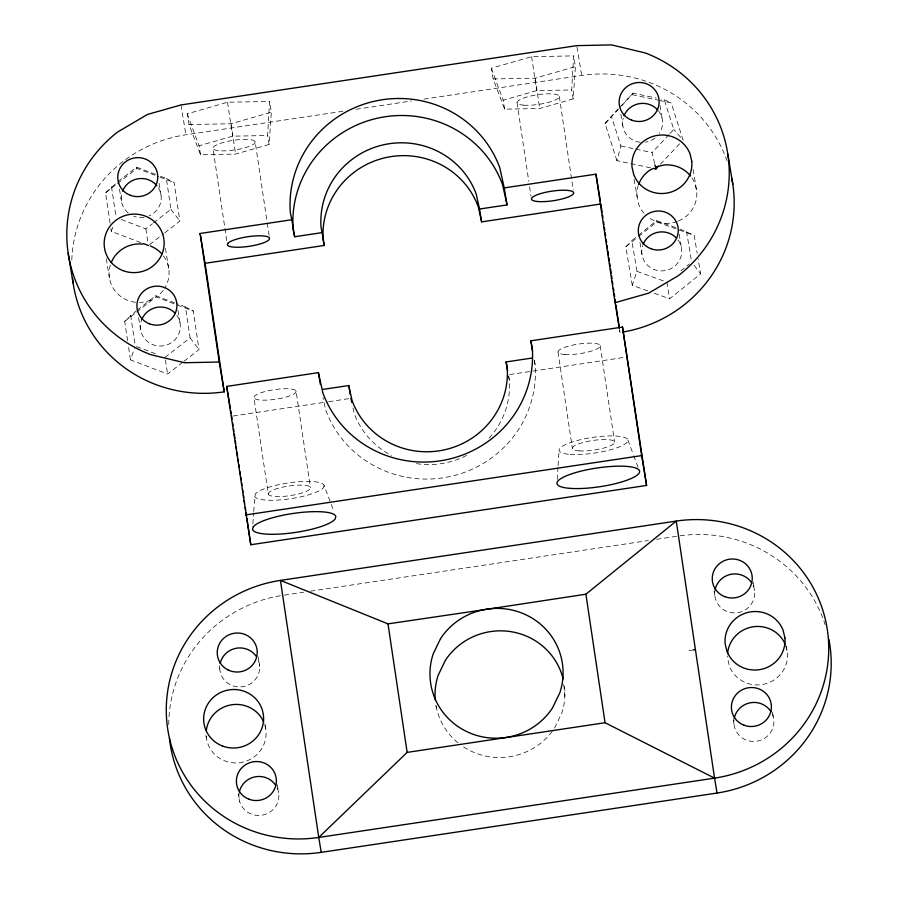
<?xml version="1.0" encoding="UTF-8"?>
<svg xmlns="http://www.w3.org/2000/svg" width="898" height="898" viewBox="0 0 898 898"><rect width="100%" height="100%" fill="white"/><g stroke="black" fill="none" stroke-linecap="round" stroke-linejoin="round"><path stroke-width="0.67" stroke-dasharray="4.49 3.37" d="M573.193 98.892L571.712 89.946L573.631 55.889L531.616 56.686L491.363 68.226L493.148 78.957L504.642 109.174L539.664 108.512L573.193 98.892L575.416 66.632L573.631 55.889M269.097 144.466L267.615 135.519L269.568 101.463L227.52 102.249L187.233 113.799L189.018 124.541L200.546 154.748L235.568 154.086L269.097 144.466L271.353 112.205L269.568 101.463M557.231 479.431L558.017 466.994M558.107 465.613L559.061 450.414M252.877 523.904L253.595 512.825M253.685 511.445L255.301 494.046A35.145 7.97 -8.5 0 1 291.816 482.462A35.145 7.97 -8.5 0 1 324.099 485.436L333.876 511.321M650.567 167.836L616.926 160.697L620.877 145.97L611.381 116.246L618.935 108.209M226.745 240.664L212.994 148.406L213.387 147.081A21.35 4.838 -8.5 0 1 235.557 140.043A21.35 4.838 -8.5 0 1 255.167 141.862L267.065 221.727M255.167 141.862L254.785 143.186A21.35 4.838 -8.5 0 1 232.604 150.213A21.35 4.838 -8.5 0 1 212.994 148.406M268.3 494.113L268.682 492.778A21.35 4.838 -8.5 0 1 290.862 485.751A21.35 4.838 -8.5 0 1 310.472 487.558L310.091 488.882A21.35 4.838 -8.5 0 1 287.91 495.921A21.35 4.838 -8.5 0 1 268.3 494.113L253.932 397.713L254.325 396.388A21.35 4.838 -8.5 0 1 276.494 389.362A21.35 4.838 -8.5 0 1 296.104 391.169L310.439 487.681M296.104 391.169L295.723 392.493A21.35 4.838 -8.5 0 1 273.542 399.531A21.35 4.838 -8.5 0 1 253.932 397.713M324.099 485.436L323.471 487.625A35.145 7.97 -8.5 0 1 286.956 499.209A35.145 7.97 -8.5 0 1 254.673 496.224M647.739 290.873L632.259 285.295L636.974 271.353L631.81 240.597L637.198 236.253M140.762 242.595L111.296 231.381L113.047 226.341M182.765 362.253L167.6 374.039L130.457 359.896L134.386 348.581M554.56 728.042L561.811 713.034A64.982 63.298 -9.4 0 0 563.989 682.963M621.91 105.616L633.09 93.145L656.157 98.039M616.926 160.697L605.061 123.542L611.381 116.246M619.878 107.21L633.09 93.145M605.061 123.542L618.161 109.601M654.653 163.515L652.083 152.593L669.077 134.52M670.02 133.51L673.792 129.492L664.307 99.768L661.59 99.195M660.356 164.267L680.235 143.119M632.259 285.295L625.816 246.849L631.81 240.597M110.072 223.119L105.56 192.823L116.965 182.451M127.583 340.623L124.71 321.338L136.114 310.977M638.276 235.388L656.584 220.639L678.708 228.62M625.816 246.849L637.558 237.386M638.624 236.522L656.775 221.896L694.188 235.399L697.174 253.247M680.897 270.87L689.507 263.922M654.182 293.208L669.661 298.787L700.631 273.845L698.094 258.736M118.053 181.598L136.631 167.163L158.598 175.525M105.56 192.823L116.381 184.404M117.47 183.562L136.956 168.409L158.744 176.693M121.275 219.516L145.824 228.855L152.379 223.759M153.468 222.906L170.946 209.324L166.355 178.478L159.889 176.019M149.539 244.671L163.616 233.727M164.693 232.885L179.858 221.099L174.111 182.541L166.355 178.478M137.214 310.124L155.781 295.689L175.166 303.064M124.71 321.338L135.542 312.919M136.619 312.077L156.117 296.924L193.261 311.067L199.008 349.625L183.854 361.411M164.974 357.382L190.095 337.85L185.504 307.004L176.457 303.558M189.018 124.541L231.078 123.756L271.353 112.205M200.546 154.748L199.064 145.79L232.604 136.182L267.615 135.519M493.148 78.957L535.163 78.171L575.416 66.632M504.642 109.174L503.161 100.217L536.701 90.608L571.712 89.946M689.047 650.668L691.595 650.242M71.818 259.982A133.409 129.941 -9.4 0 1 185.908 134.79L345.056 110.937M356.136 109.275L411.486 100.98M423.946 99.117L581.713 75.466A133.409 129.941 -9.4 0 1 727.324 161.741M233.02 416.021L327.31 401.889M328.69 401.687L349.49 398.566M509.581 374.578L627.444 356.91M284.296 595.116L303.67 592.209M310.596 591.176L648.277 540.562M656.584 539.316L678.731 535.994M632.203 94.672L657.763 100.093M659.11 100.374L671.21 102.944L683.075 140.099L673.792 129.492M620.877 145.97L634.437 148.855M635.795 149.135L652.083 152.593M680.01 229.091L694.188 235.399M636.974 271.353L664.295 281.209M160.024 177.187L174.111 182.541M136.541 346.561L158.508 354.923M664.307 99.768L671.21 102.944M185.504 307.004L193.261 311.067M694.109 265.37L700.631 273.845M170.946 209.324L179.858 221.099M190.095 337.85L199.008 349.625M627.904 440.099L633.247 454.354M633.73 455.645L638.108 467.308M187.233 113.799L199.064 145.79M491.363 68.226L503.161 100.217M136.631 167.163L136.956 168.409M155.781 295.689L156.117 296.924M435.867 705.525L436.495 708.084M678.428 220.998A30.016 29.241 -9.4 0 0 696.713 191.184L694.985 183.742A30.016 29.241 -9.4 0 0 691.337 177.018M785.638 645.336L787.366 652.779A30.016 29.241 -9.4 0 1 764.108 684.175A30.016 29.241 -9.4 0 1 729.344 666.058L727.167 655.91M634.044 179.398L638.691 204.463A30.016 29.241 -9.4 0 0 643.933 213.196M534.187 360.48L535.062 364.465A108.063 105.257 -9.4 0 1 449.999 476.546A108.063 105.257 -9.4 0 1 325.66 409.87L322.999 397.735M508.47 376.015L509.278 379.697A80.045 77.969 -9.4 0 1 488.591 438.707M352.97 407.883L354.171 413.327A80.045 77.969 -9.4 0 0 391.472 455.499M686.51 231.437L691.438 260.858M786.244 645.999L787.366 652.779M693.121 169.486L696.713 191.184M753.164 582.308L754.511 590.446M772.538 712.193L773.661 718.972M659.996 105.549L662.376 119.905M679.157 234.075L681.526 248.432M666.888 282.152L669.661 298.787M714.033 590.951L714.931 596.384M733.183 719.478L734.081 724.899M620.855 114.091L622.797 125.843M640.005 242.617L641.947 254.358M576.999 46.999L581.713 75.466M534.411 360.536L535.062 364.465M508.638 375.847L509.278 379.697M180.969 104.954L185.908 134.79M258.119 656.921L259.69 666.417M277.302 784.852L278.649 792.99M264.876 723.799L265.774 729.232M159.069 183.293L161.011 195.046M178.006 310.517L180.172 323.572M165.412 248.409L168.779 268.749M219.28 665.755L219.729 668.46M238.397 793.72L239.744 801.847M119.49 189.231L121.432 200.972M138.64 317.757L140.582 329.499M205.956 735.417L206.405 738.122M106.256 258.669L109.399 277.65M145.824 228.855L148.047 242.954M165.378 359.941L167.6 374.039M656.584 220.639L656.775 221.896M531.616 56.686L536.701 90.608M227.52 102.249L232.604 136.182M600.223 345.708L614.591 442.097M559.286 96.389L573.238 190.028M535.163 78.171L539.664 108.512M558.006 352.027L572.374 448.428M517.068 102.72L528.765 181.216M529.584 186.717L531.021 196.359M267.278 223.097L269.119 235.489M231.078 123.756L235.568 154.086M111.509 186.694L116.1 217.541M130.659 315.22L135.048 344.72M110.892 228.62L111.296 231.381M128.605 347.504L130.457 359.896M563.731 684.254L564.842 696.736M678.215 240.204A20.014 19.487 -9.4 0 1 664.61 270.668A20.014 19.487 -9.4 0 1 642.721 245.524M158.407 187.895A20.014 19.487 -9.4 0 1 149.124 215.868M144.095 217.294A20.014 19.487 -9.4 0 1 133.813 216.194M128.246 212.961A20.014 19.487 -9.4 0 1 122.644 190.937M176.85 315.344A20.014 19.487 -9.4 0 1 162.605 345.898A20.014 19.487 -9.4 0 1 141.805 319.464M466.567 455.421A80.045 77.969 -9.4 0 1 416.414 463.637M163.425 255.896A30.016 29.241 -9.4 0 1 164.592 288.381M163.122 290.503A30.016 29.241 -9.4 0 1 157.666 296.014M150.931 299.977A30.016 29.241 -9.4 0 1 139.482 302.446M135.564 302.278A30.016 29.241 -9.4 0 1 110.364 265M264.966 725.494A30.016 29.241 -9.4 0 1 241.057 762.492A30.016 29.241 -9.4 0 1 206.147 735.597M658.29 110.667A20.014 19.487 -9.4 0 1 659.356 133.353M654.968 138.09A20.014 19.487 -9.4 0 1 645.46 142.153M640.24 142.266A20.014 19.487 -9.4 0 1 623.201 118.233M677.215 221.469A30.016 29.241 -9.4 0 1 647.66 216.755M636.963 197.032A30.016 29.241 -9.4 0 1 638.186 185.662M552.158 731.455A64.982 63.298 -9.4 0 1 462.459 746.193M457.969 742.837A64.982 63.298 -9.4 0 1 435.968 705.401M168.745 724.619A133.409 129.941 -9.4 0 1 282.915 595.318M680.1 535.803A133.409 129.941 -9.4 0 1 825.195 624.862M258.781 661.411A20.014 19.487 -9.4 0 1 241.899 686.802A20.014 19.487 -9.4 0 1 219.786 665.912M772.246 714.078A20.014 19.487 -9.4 0 1 756.745 741.209A20.014 19.487 -9.4 0 1 734.014 719.814M753.096 585.563A20.014 19.487 -9.4 0 1 737.595 612.694A20.014 19.487 -9.4 0 1 714.864 591.288M277.044 787.692A20.014 19.487 -9.4 0 1 261.543 815.261A20.014 19.487 -9.4 0 1 239.115 793.013M620.024 332.518L619.575 329.802L620.024 332.518M523.815 105.167A21.35 4.838 -8.5 0 0 558.769 97.736A21.35 4.838 -8.5 0 0 531.953 95.76A21.35 4.838 -8.5 0 0 523.815 105.167M570.05 454.41A34.797 7.891 -8.5 0 0 627.062 442.287A34.797 7.891 -8.5 0 0 583.33 439.077A34.797 7.891 -8.5 0 0 570.05 454.41M579.109 450.875A21.35 4.838 -8.5 0 0 614.075 443.432A21.35 4.838 -8.5 0 0 587.258 441.468A21.35 4.838 -8.5 0 0 579.109 450.875M564.752 354.474A21.35 4.838 -8.5 0 0 599.707 347.043A21.35 4.838 -8.5 0 0 572.89 345.079A21.35 4.838 -8.5 0 0 564.752 354.474"/><path stroke-width="1.35" d="M638.613 184.449A30.016 29.241 -9.4 0 1 649.523 170.351L653.261 168.409L655.933 168.97L658.47 166.287M321.226 852.359L318.756 837.441L407.142 752.389L605.05 722.733L714.561 778.128L717.031 793.046L321.226 852.359A133.409 129.941 -9.4 0 1 169.453 738.246M318.756 837.441L280.445 580.4L387.992 623.863L482.451 609.966L585.9 594.207L676.261 521.087A133.409 129.941 -9.4 0 1 827.35 629.835A133.409 129.941 -9.4 0 1 714.561 778.128L318.756 837.441A133.409 129.941 -9.4 0 1 167.657 728.693A133.409 129.941 -9.4 0 1 280.445 580.4L676.261 521.087L714.561 778.128M619.351 328.444L615.085 302.682L648.581 293.186L678.484 275.574A133.409 129.941 -9.4 0 0 645.314 52.971L611.583 44.9L576.774 45.641L180.969 104.954L147.474 114.45L117.559 132.062A133.409 129.941 -9.4 0 0 150.741 354.665L184.472 362.736L219.269 362.006L224.208 391.831A133.409 129.941 -9.4 0 1 72.435 277.718M656.46 166.747L664.093 164.996A30.016 29.241 -9.4 0 1 690.562 176.008M692.863 650.029L695.411 649.602M200.119 233.48L291.839 219.729L294.645 236.735L322.18 232.616L324.301 245.446L205.058 263.316L200.119 233.48L219.269 362.006M291.839 219.729L290.38 213.107A108.063 105.257 -9.4 0 1 375.443 101.014A108.063 105.257 -9.4 0 1 499.782 167.702L504.216 187.907L595.935 174.156L600.425 201.275M322.18 232.616L321.102 227.699A80.045 77.969 -9.4 0 1 384.12 144.668A80.045 77.969 -9.4 0 1 476.209 194.069L479.498 209.032L507.033 204.912L504.216 187.907M324.301 245.446L323.224 240.529A80.045 77.969 -9.4 0 1 386.241 157.498A80.045 77.969 -9.4 0 1 478.331 206.899L481.62 221.862L600.874 203.992L602.109 212.287M226.689 386.398L318.408 372.648L322.853 392.864A108.063 105.257 -9.4 0 0 447.182 459.551A108.063 105.257 -9.4 0 0 532.245 347.459L530.785 340.825L622.505 327.074L646.594 485.436L250.789 544.749L226.689 386.398L230.281 408.096M322.606 389.451L348.761 385.534L352.038 400.497A80.045 77.969 -9.4 0 0 444.14 449.898A80.045 77.969 -9.4 0 0 507.157 366.867L506.079 361.95L532.233 358.033M245.85 514.924L641.655 455.6L646.594 485.436M143.332 243.571L148.451 245.513M654.968 164.884L655.933 168.97M507.033 204.912L502.588 184.707A108.063 105.257 -9.4 0 0 378.26 118.02A108.063 105.257 -9.4 0 0 293.197 230.113L294.645 236.735M350.882 398.364L351.78 402.439M727.874 154.389L732.813 184.213M530.785 340.825L532.525 351.286M506.079 361.95L507.561 370.93M479.498 209.032L481.62 221.862M348.761 385.534L350.242 394.514M318.408 372.648L320.361 384.423M230.73 410.801L231.179 413.518M68.181 253.258L73.12 283.083M622.505 327.074L641.655 455.6M602.513 215.049L602.928 217.81M603.546 221.952L603.961 224.725M604.376 227.486L604.781 230.247M605.196 233.009L605.611 235.781M606.229 239.923L606.633 242.684M607.048 245.446L607.463 248.218M607.867 250.98L608.485 255.122M608.9 257.883L609.315 260.656M609.731 263.417L610.135 266.178M610.55 268.94L611.168 273.093M611.583 275.854L611.987 278.616M612.402 281.377L612.818 284.15M613.435 288.292L613.839 291.053M614.254 293.814L614.67 296.587M615.085 299.348L615.489 302.11M615.905 304.871L619.193 326.984M595.935 174.156L615.085 302.682M585.9 594.207L605.05 722.733M387.992 623.863L407.142 752.389M231.628 416.234L232.043 418.996M232.661 423.138L233.076 425.899M233.491 428.672L233.895 431.433M234.311 434.194L234.928 438.336M235.343 441.109L235.747 443.87M236.163 446.632L236.578 449.393M236.982 452.165L237.6 456.307M238.015 459.069L238.43 461.83M238.846 464.603L239.25 467.364M239.867 471.506L240.282 474.267M240.698 477.04L241.102 479.801M241.517 482.563L241.932 485.324M242.55 489.477L242.954 492.239M243.369 495L243.785 497.761M244.2 500.534L244.604 503.295M245.221 507.437L245.637 510.199M246.052 512.971L246.456 515.733M246.871 518.494L250.789 544.749M205.058 263.316L224.208 391.831M122.644 190.937A20.014 19.487 -9.4 0 1 156.926 185.807M141.805 319.464A20.014 19.487 -9.4 0 1 175.245 313.357M643.159 244.323A20.014 19.487 -9.4 0 1 676.598 238.217M731.892 178.893A133.409 129.941 -9.4 0 1 622.752 332.08M111.229 262.598A30.016 29.241 -9.4 0 1 142.614 244.11M150.202 245.929A30.016 29.241 -9.4 0 1 161.82 253.91M727.593 653.52A30.016 29.241 -9.4 0 1 752.805 626.838A30.016 29.241 -9.4 0 1 785.155 644.169M206.304 730.489A30.016 29.241 -9.4 0 1 231.785 704.762A30.016 29.241 -9.4 0 1 263.653 721.891M624.009 115.797A20.014 19.487 -9.4 0 1 657.448 109.702M435.249 699.901A64.982 63.298 -9.4 0 1 438.145 675.33L445.386 660.322A64.982 63.298 -9.4 0 1 510.895 631.653A64.982 63.298 -9.4 0 1 563.136 678.944M828.91 639.421A133.409 129.941 -9.4 0 1 717.031 793.046M220.178 663.386A20.014 19.487 -9.4 0 1 256.57 656.808M734.205 718.557A20.014 19.487 -9.4 0 1 771.056 711.822M715.055 590.031A20.014 19.487 -9.4 0 1 751.907 583.296M239.373 791.767A20.014 19.487 -9.4 0 1 275.798 785.458M227.744 243.47L227.362 244.795A21.35 4.838 -8.5 0 0 246.972 246.613A21.35 4.838 -8.5 0 0 269.142 239.575L269.535 238.251A21.35 4.838 -8.5 0 0 249.925 236.443A21.35 4.838 -8.5 0 0 227.744 243.47M253.27 526.812L252.518 529.438A42.172 9.552 -8.5 0 0 291.255 533.008A42.172 9.552 -8.5 0 0 335.077 519.111L335.83 516.496A42.172 9.552 -8.5 0 0 297.092 512.915A42.172 9.552 -8.5 0 0 253.27 526.812M440.57 638.59L433.15 653.98A66.609 64.869 -9.4 0 0 468.071 732.218A66.609 64.869 -9.4 0 0 552.461 708.006L559.892 692.616A66.609 64.869 -9.4 0 0 524.971 614.378A66.609 64.869 -9.4 0 0 440.57 638.59M691.774 161.348L690.046 153.917A30.016 29.241 -9.4 0 0 655.282 135.789A30.016 29.241 -9.4 0 0 632.024 167.196L633.752 174.627A30.016 29.241 -9.4 0 0 668.516 192.756A30.016 29.241 -9.4 0 0 691.774 161.348M784.897 637.861L783.168 630.418A30.016 29.241 -9.4 0 0 748.404 612.301A30.016 29.241 -9.4 0 0 725.146 643.709L726.875 651.14A30.016 29.241 -9.4 0 0 761.639 669.257A30.016 29.241 -9.4 0 0 784.897 637.861M650.87 248.69A20.014 19.487 -9.4 0 0 678.069 227.542A20.014 19.487 -9.4 0 0 645.898 215.296A20.014 19.487 -9.4 0 0 650.87 248.69M130.356 195.304A20.014 19.487 -9.4 0 0 157.554 174.167A20.014 19.487 -9.4 0 0 125.383 161.921A20.014 19.487 -9.4 0 0 130.356 195.304M538.171 201.556A21.35 4.838 -8.5 0 0 573.137 194.125A21.35 4.838 -8.5 0 0 546.321 192.161A21.35 4.838 -8.5 0 0 538.171 201.556M149.517 323.83A20.014 19.487 -9.4 0 0 176.715 302.682A20.014 19.487 -9.4 0 0 144.533 290.436A20.014 19.487 -9.4 0 0 149.517 323.83M570.163 488.366A41.768 9.463 -8.5 0 0 638.568 473.83A41.768 9.463 -8.5 0 0 586.091 469.968A41.768 9.463 -8.5 0 0 570.163 488.366M631.721 120.164A20.014 19.487 -9.4 0 0 658.919 99.027A20.014 19.487 -9.4 0 0 626.748 86.78A20.014 19.487 -9.4 0 0 631.721 120.164M123.037 270.635A30.016 29.241 -9.4 0 0 163.84 238.913A30.016 29.241 -9.4 0 0 115.573 220.549A30.016 29.241 -9.4 0 0 123.037 270.635M743.993 725.202A20.014 19.487 -9.4 0 0 771.191 704.054A20.014 19.487 -9.4 0 0 739.02 691.808A20.014 19.487 -9.4 0 0 743.993 725.202M724.843 596.676A20.014 19.487 -9.4 0 0 752.041 575.528A20.014 19.487 -9.4 0 0 719.87 563.282A20.014 19.487 -9.4 0 0 724.843 596.676M248.982 799.22A20.014 19.487 -9.4 0 0 276.18 778.072A20.014 19.487 -9.4 0 0 244.009 765.826A20.014 19.487 -9.4 0 0 248.982 799.22M228.013 669.908A20.014 19.487 -9.4 0 0 257.221 651.499A20.014 19.487 -9.4 0 0 226.487 636.166A20.014 19.487 -9.4 0 0 228.013 669.908M222.513 746.025A30.016 29.241 -9.4 0 0 263.305 714.314A30.016 29.241 -9.4 0 0 215.049 695.939A30.016 29.241 -9.4 0 0 222.513 746.025"/></g></svg>
